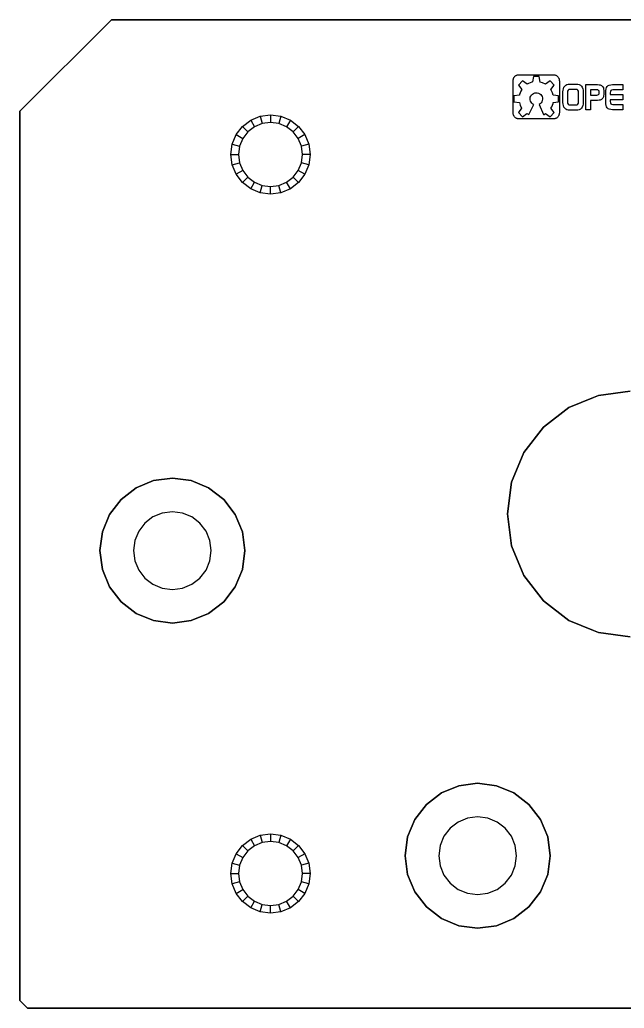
# Model space of a CAD drawing. Header units: metres. Extents: x 0 to 1120, y 0 to 254.
# Drawn here: x 1039.5 to 1079.1, y 0 to 64.8 of the extents above; entities that cross this region are included whole.
import ezdxf

# ---------------------------------------------------------------- set-up
doc = ezdxf.new("R2010")
doc.units = ezdxf.units.M

msp = doc.modelspace()

# ---------------------------------------------------------------- linework, layer by layer
at = {"layer": 'Component#5'}
for p, q in [((1045.5, 64.8, 6), (1039.5, 58.8, 6)), ((1039.5, 58.8), (1045.5, 64.8)), ((1113.5, 64.8, 6), (1045.5, 64.8, 6)), ((1045.5, 64.8), (1113.5, 64.8)), ((1045.5, 64.8, 6), (1045.5, 64.8)), ((1071.838, 60.912, 6.03), (1071.846, 60.937, 6.03)), ((1071.846, 60.937, 6.03), (1071.855, 60.961, 6.03)), ((1071.855, 60.961, 6.03), (1071.866, 60.984, 6.03)), ((1071.866, 60.984, 6.03), (1071.877, 61.007, 6.03)), ((1071.877, 61.007, 6.03), (1071.897, 61.039, 6.03)), ((1071.897, 61.039, 6.03), (1071.919, 61.069, 6.03)), ((1071.919, 61.069, 6.03), (1071.944, 61.096, 6.03)), ((1071.944, 61.096, 6.03), (1071.971, 61.119, 6.03)), ((1071.971, 61.119, 6.03), (1071.999, 61.14, 6.03)), ((1071.999, 61.14, 6.03), (1072.029, 61.157, 6.03)), ((1072.029, 61.157, 6.03), (1072.06, 61.171, 6.03)), ((1072.06, 61.171, 6.03), (1072.092, 61.18, 6.03)), ((1072.092, 61.18, 6.03), (1072.125, 61.186, 6.03)), ((1072.125, 61.186, 6.03), (1072.158, 61.188, 6.03)), ((1072.158, 61.188, 6.03), (1074.517, 61.188, 6.03)), ((1073.148, 61.077, 6.03), (1073.097, 60.721, 6.03)), ((1073.537, 61.077, 6.03), (1073.148, 61.077, 6.03)), ((1073.588, 60.72, 6.03), (1073.537, 61.077, 6.03)), ((1074.517, 61.188, 6.03), (1074.561, 61.185, 6.03)), ((1074.561, 61.185, 6.03), (1074.593, 61.178, 6.03)), ((1074.593, 61.178, 6.03), (1074.625, 61.167, 6.03)), ((1074.625, 61.167, 6.03), (1074.656, 61.152, 6.03)), ((1074.656, 61.152, 6.03), (1074.685, 61.134, 6.03)), ((1074.685, 61.134, 6.03), (1074.713, 61.112, 6.03)), ((1074.713, 61.112, 6.03), (1074.739, 61.087, 6.03)), ((1074.739, 61.087, 6.03), (1074.763, 61.059, 6.03)), ((1074.763, 61.059, 6.03), (1074.785, 61.029, 6.03)), ((1074.785, 61.029, 6.03), (1074.803, 60.996, 6.03)), ((1074.803, 60.996, 6.03), (1074.814, 60.973, 6.03)), ((1074.814, 60.973, 6.03), (1074.824, 60.949, 6.03)), ((1074.824, 60.949, 6.03), (1074.833, 60.924, 6.03)), ((1074.833, 60.924, 6.03), (1074.84, 60.899, 6.03)), ((1071.821, 60.807, 6.03), (1071.823, 60.834, 6.03)), ((1071.821, 60.781, 6.03), (1071.821, 60.807, 6.03)), ((1071.821, 58.72, 6.03), (1071.821, 60.781, 6.03)), ((1071.823, 60.834, 6.03), (1071.827, 60.86, 6.03)), ((1071.827, 60.86, 6.03), (1071.832, 60.886, 6.03)), ((1071.832, 60.886, 6.03), (1071.838, 60.912, 6.03)), ((1072.444, 60.786, 6.03), (1072.17, 60.511, 6.03)), ((1072.17, 60.511, 6.03), (1072.387, 60.221, 6.03)), ((1072.734, 60.569, 6.03), (1072.444, 60.786, 6.03)), ((1072.825, 60.628, 6.03), (1072.734, 60.569, 6.03)), ((1073.048, 60.713, 6.03), (1072.825, 60.628, 6.03)), ((1073.097, 60.721, 6.03), (1073.048, 60.713, 6.03)), ((1073.75, 60.676, 6.03), (1073.588, 60.72, 6.03)), ((1073.955, 60.572, 6.03), (1073.75, 60.676, 6.03)), ((1074.24, 60.786, 6.03), (1073.955, 60.572, 6.03)), ((1074.515, 60.511, 6.03), (1074.24, 60.786, 6.03)), ((1074.301, 60.226, 6.03), (1074.515, 60.511, 6.03)), ((1074.84, 60.899, 6.03), (1074.846, 60.873, 6.03)), ((1074.846, 60.873, 6.03), (1074.85, 60.847, 6.03)), ((1074.85, 60.847, 6.03), (1074.854, 60.781, 6.03)), ((1074.854, 60.781, 6.03), (1074.854, 58.693, 6.03)), ((1075.097, 60.182, 6.03), (1075.118, 60.283, 6.03)), ((1075.118, 60.283, 6.03), (1075.154, 60.371, 6.03)), ((1075.154, 60.371, 6.03), (1075.205, 60.446, 6.03)), ((1075.205, 60.446, 6.03), (1075.268, 60.506, 6.03)), ((1075.268, 60.506, 6.03), (1075.343, 60.549, 6.03)), ((1075.343, 60.549, 6.03), (1075.428, 60.574, 6.03)), ((1075.428, 60.574, 6.03), (1075.524, 60.583, 6.03)), ((1075.524, 60.583, 6.03), (1075.975, 60.583, 6.03)), ((1075.975, 60.583, 6.03), (1076.072, 60.574, 6.03)), ((1076.072, 60.574, 6.03), (1076.158, 60.549, 6.03)), ((1076.158, 60.549, 6.03), (1076.232, 60.506, 6.03)), ((1076.232, 60.506, 6.03), (1076.295, 60.446, 6.03)), ((1076.295, 60.446, 6.03), (1076.346, 60.371, 6.03)), ((1076.346, 60.371, 6.03), (1076.382, 60.283, 6.03)), ((1076.382, 60.283, 6.03), (1076.404, 60.182, 6.03)), ((1076.587, 60.549, 6.03), (1077.359, 60.549, 6.03)), ((1076.587, 58.9, 6.03), (1076.587, 60.549, 6.03)), ((1077.359, 60.549, 6.03), (1077.454, 60.543, 6.03)), ((1077.454, 60.543, 6.03), (1077.536, 60.525, 6.03)), ((1077.536, 60.525, 6.03), (1077.605, 60.494, 6.03)), ((1077.605, 60.494, 6.03), (1077.661, 60.451, 6.03)), ((1077.661, 60.451, 6.03), (1077.705, 60.396, 6.03)), ((1077.705, 60.396, 6.03), (1077.737, 60.329, 6.03)), ((1077.737, 60.329, 6.03), (1077.755, 60.249, 6.03)), ((1077.898, 60.164, 6.03), (1077.917, 60.273, 6.03)), ((1077.917, 60.273, 6.03), (1077.948, 60.362, 6.03)), ((1077.948, 60.362, 6.03), (1077.991, 60.432, 6.03)), ((1077.991, 60.432, 6.03), (1078.049, 60.483, 6.03)), ((1078.049, 60.483, 6.03), (1078.125, 60.52, 6.03)), ((1078.125, 60.52, 6.03), (1078.217, 60.542, 6.03)), ((1078.217, 60.542, 6.03), (1078.326, 60.549, 6.03)), ((1078.326, 60.549, 6.03), (1079.015, 60.549, 6.03)), ((1079.015, 60.549, 6.03), (1079.015, 60.205, 6.03)), ((1072.235, 59.858, 6.03), (1071.878, 59.807, 6.03)), ((1071.878, 59.807, 6.03), (1071.878, 59.419, 6.03)), ((1072.242, 59.908, 6.03), (1072.235, 59.858, 6.03)), ((1072.328, 60.13, 6.03), (1072.242, 59.908, 6.03)), ((1072.387, 60.221, 6.03), (1072.328, 60.13, 6.03)), ((1072.936, 59.634, 6.03), (1072.95, 59.718, 6.03)), ((1072.941, 59.549, 6.03), (1072.936, 59.634, 6.03)), ((1072.95, 59.718, 6.03), (1072.98, 59.798, 6.03)), ((1072.98, 59.798, 6.03), (1073.026, 59.869, 6.03)), ((1073.026, 59.869, 6.03), (1073.086, 59.929, 6.03)), ((1073.086, 59.929, 6.03), (1073.158, 59.975, 6.03)), ((1073.158, 59.975, 6.03), (1073.237, 60.006, 6.03)), ((1073.237, 60.006, 6.03), (1073.321, 60.019, 6.03)), ((1073.321, 60.019, 6.03), (1073.406, 60.015, 6.03)), ((1073.406, 60.015, 6.03), (1073.488, 59.993, 6.03)), ((1073.488, 59.993, 6.03), (1073.564, 59.954, 6.03)), ((1073.564, 59.954, 6.03), (1073.63, 59.901, 6.03)), ((1073.63, 59.901, 6.03), (1073.683, 59.835, 6.03)), ((1073.683, 59.835, 6.03), (1073.722, 59.759, 6.03)), ((1073.722, 59.759, 6.03), (1073.744, 59.677, 6.03)), ((1073.744, 59.677, 6.03), (1073.749, 59.592, 6.03)), ((1074.406, 60.021, 6.03), (1074.301, 60.226, 6.03)), ((1074.449, 59.859, 6.03), (1074.406, 60.021, 6.03)), ((1074.807, 59.807, 6.03), (1074.449, 59.859, 6.03)), ((1074.807, 59.419, 6.03), (1074.807, 59.807, 6.03)), ((1075.089, 60.068, 6.03), (1075.097, 60.182, 6.03)), ((1075.089, 59.385, 6.03), (1075.089, 60.068, 6.03)), ((1075.397, 60.124, 6.03), (1075.386, 60.039, 6.03)), ((1075.386, 60.039, 6.03), (1075.386, 59.411, 6.03)), ((1075.428, 60.186, 6.03), (1075.397, 60.124, 6.03)), ((1075.48, 60.223, 6.03), (1075.428, 60.186, 6.03)), ((1075.552, 60.236, 6.03), (1075.48, 60.223, 6.03)), ((1075.948, 60.236, 6.03), (1075.552, 60.236, 6.03)), ((1076.02, 60.223, 6.03), (1075.948, 60.236, 6.03)), ((1076.072, 60.186, 6.03), (1076.02, 60.223, 6.03)), ((1076.104, 60.124, 6.03), (1076.072, 60.186, 6.03)), ((1076.114, 60.039, 6.03), (1076.104, 60.124, 6.03)), ((1076.114, 59.411, 6.03), (1076.114, 60.039, 6.03)), ((1076.404, 60.182, 6.03), (1076.411, 60.068, 6.03)), ((1076.411, 60.068, 6.03), (1076.411, 59.385, 6.03)), ((1077.319, 60.205, 6.03), (1076.884, 60.205, 6.03)), ((1076.884, 60.205, 6.03), (1076.884, 59.862, 6.03)), ((1076.884, 59.862, 6.03), (1077.319, 59.862, 6.03)), ((1077.382, 60.196, 6.03), (1077.319, 60.205, 6.03)), ((1077.319, 59.862, 6.03), (1077.382, 59.871, 6.03)), ((1077.428, 60.171, 6.03), (1077.382, 60.196, 6.03)), ((1077.382, 59.871, 6.03), (1077.428, 59.896, 6.03)), ((1077.456, 60.131, 6.03), (1077.428, 60.171, 6.03)), ((1077.428, 59.896, 6.03), (1077.456, 59.937, 6.03)), ((1077.465, 60.075, 6.03), (1077.456, 60.131, 6.03)), ((1077.456, 59.937, 6.03), (1077.465, 59.993, 6.03)), ((1077.465, 59.993, 6.03), (1077.465, 60.075, 6.03)), ((1077.705, 59.67, 6.03), (1077.661, 59.614, 6.03)), ((1077.736, 59.738, 6.03), (1077.705, 59.67, 6.03)), ((1077.755, 59.818, 6.03), (1077.736, 59.738, 6.03)), ((1077.755, 60.249, 6.03), (1077.762, 60.157, 6.03)), ((1077.762, 59.91, 6.03), (1077.755, 59.818, 6.03)), ((1077.762, 60.157, 6.03), (1077.762, 59.91, 6.03)), ((1077.892, 60.034, 6.03), (1077.898, 60.164, 6.03)), ((1077.892, 59.418, 6.03), (1077.892, 60.034, 6.03)), ((1078.197, 60.105, 6.03), (1078.188, 60.012, 6.03)), ((1078.188, 60.012, 6.03), (1078.188, 59.907, 6.03)), ((1078.188, 59.907, 6.03), (1079.015, 59.907, 6.03)), ((1078.223, 60.163, 6.03), (1078.197, 60.105, 6.03)), ((1078.272, 60.194, 6.03), (1078.223, 60.163, 6.03)), ((1078.349, 60.205, 6.03), (1078.272, 60.194, 6.03)), ((1079.015, 60.205, 6.03), (1078.349, 60.205, 6.03)), ((1079.015, 59.907, 6.03), (1079.015, 59.56, 6.03)), ((1071.878, 59.419, 6.03), (1072.236, 59.368, 6.03)), ((1072.383, 59, 6.03), (1072.17, 58.715, 6.03)), ((1072.236, 59.368, 6.03), (1072.279, 59.205, 6.03)), ((1072.279, 59.205, 6.03), (1072.383, 59, 6.03)), ((1072.863, 58.586, 6.03), (1073.171, 59.246, 6.03)), ((1072.963, 59.467, 6.03), (1072.941, 59.549, 6.03)), ((1073.001, 59.392, 6.03), (1072.963, 59.467, 6.03)), ((1073.055, 59.325, 6.03), (1073.001, 59.392, 6.03)), ((1073.121, 59.272, 6.03), (1073.055, 59.325, 6.03)), ((1073.171, 59.246, 6.03), (1073.121, 59.272, 6.03)), ((1073.598, 59.297, 6.03), (1073.527, 59.251, 6.03)), ((1073.527, 59.251, 6.03), (1073.822, 58.584, 6.03)), ((1073.658, 59.357, 6.03), (1073.598, 59.297, 6.03)), ((1073.705, 59.428, 6.03), (1073.658, 59.357, 6.03)), ((1073.735, 59.508, 6.03), (1073.705, 59.428, 6.03)), ((1073.749, 59.592, 6.03), (1073.735, 59.508, 6.03)), ((1074.298, 59.005, 6.03), (1074.357, 59.096, 6.03)), ((1074.515, 58.715, 6.03), (1074.298, 59.005, 6.03)), ((1074.357, 59.096, 6.03), (1074.442, 59.318, 6.03)), ((1074.442, 59.318, 6.03), (1074.45, 59.368, 6.03)), ((1074.45, 59.368, 6.03), (1074.807, 59.419, 6.03)), ((1075.097, 59.27, 6.03), (1075.089, 59.385, 6.03)), ((1075.118, 59.169, 6.03), (1075.097, 59.27, 6.03)), ((1075.154, 59.08, 6.03), (1075.118, 59.169, 6.03)), ((1075.205, 59.004, 6.03), (1075.154, 59.08, 6.03)), ((1075.268, 58.944, 6.03), (1075.205, 59.004, 6.03)), ((1075.386, 59.411, 6.03), (1075.397, 59.325, 6.03)), ((1075.397, 59.325, 6.03), (1075.428, 59.263, 6.03)), ((1075.428, 59.263, 6.03), (1075.48, 59.226, 6.03)), ((1075.48, 59.226, 6.03), (1075.552, 59.213, 6.03)), ((1075.552, 59.213, 6.03), (1075.948, 59.213, 6.03)), ((1075.948, 59.213, 6.03), (1076.02, 59.226, 6.03)), ((1076.02, 59.226, 6.03), (1076.072, 59.263, 6.03)), ((1076.072, 59.263, 6.03), (1076.104, 59.325, 6.03)), ((1076.104, 59.325, 6.03), (1076.114, 59.411, 6.03)), ((1076.295, 59.004, 6.03), (1076.232, 58.944, 6.03)), ((1076.346, 59.08, 6.03), (1076.295, 59.004, 6.03)), ((1076.382, 59.169, 6.03), (1076.346, 59.08, 6.03)), ((1076.404, 59.27, 6.03), (1076.382, 59.169, 6.03)), ((1076.411, 59.385, 6.03), (1076.404, 59.27, 6.03)), ((1076.884, 59.515, 6.03), (1076.884, 58.9, 6.03)), ((1077.359, 59.515, 6.03), (1076.884, 59.515, 6.03)), ((1077.453, 59.521, 6.03), (1077.359, 59.515, 6.03)), ((1077.535, 59.54, 6.03), (1077.453, 59.521, 6.03)), ((1077.604, 59.571, 6.03), (1077.535, 59.54, 6.03)), ((1077.661, 59.614, 6.03), (1077.604, 59.571, 6.03)), ((1077.898, 59.288, 6.03), (1077.892, 59.418, 6.03)), ((1077.917, 59.178, 6.03), (1077.898, 59.288, 6.03)), ((1077.948, 59.088, 6.03), (1077.917, 59.178, 6.03)), ((1077.992, 59.019, 6.03), (1077.948, 59.088, 6.03)), ((1078.05, 58.967, 6.03), (1077.992, 59.019, 6.03)), ((1078.188, 59.56, 6.03), (1078.188, 59.437, 6.03)), ((1079.015, 59.56, 6.03), (1078.188, 59.56, 6.03)), ((1078.188, 59.437, 6.03), (1078.197, 59.345, 6.03)), ((1078.197, 59.345, 6.03), (1078.223, 59.288, 6.03)), ((1078.223, 59.288, 6.03), (1078.271, 59.257, 6.03)), ((1078.271, 59.257, 6.03), (1078.349, 59.247, 6.03)), ((1078.349, 59.247, 6.03), (1079.015, 59.247, 6.03)), ((1079.015, 59.247, 6.03), (1079.015, 58.9, 6.03)), ((1039.5, 58.8, 6), (1039.5, 0.5, 6)), ((1039.5, 0.5), (1039.5, 58.8)), ((1039.5, 58.8), (1039.5, 58.8, 6)), ((1054.63, 58.222, 6), (1055.257, 58.481, 6)), ((1055.257, 58.481, 6), (1055.93, 58.57, 6)), ((1055.257, 58.481, 6), (1055.386, 57.998, 5.5)), ((1055.93, 58.57, 6), (1056.603, 58.481, 6)), ((1055.93, 58.57, 6), (1055.93, 58.07, 5.5)), ((1056.603, 58.481, 6), (1056.474, 57.998, 5.5)), ((1056.603, 58.481, 6), (1057.23, 58.222, 6)), ((1071.825, 58.653, 6.03), (1071.821, 58.72, 6.03)), ((1071.829, 58.627, 6.03), (1071.825, 58.653, 6.03)), ((1071.835, 58.601, 6.03), (1071.829, 58.627, 6.03)), ((1071.842, 58.576, 6.03), (1071.835, 58.601, 6.03)), ((1071.851, 58.551, 6.03), (1071.842, 58.576, 6.03)), ((1071.86, 58.527, 6.03), (1071.851, 58.551, 6.03)), ((1071.871, 58.504, 6.03), (1071.86, 58.527, 6.03)), ((1071.89, 58.471, 6.03), (1071.871, 58.504, 6.03)), ((1071.912, 58.441, 6.03), (1071.89, 58.471, 6.03)), ((1071.936, 58.413, 6.03), (1071.912, 58.441, 6.03)), ((1071.962, 58.388, 6.03), (1071.936, 58.413, 6.03)), ((1071.989, 58.367, 6.03), (1071.962, 58.388, 6.03)), ((1072.019, 58.348, 6.03), (1071.989, 58.367, 6.03)), ((1072.05, 58.334, 6.03), (1072.019, 58.348, 6.03)), ((1072.082, 58.323, 6.03), (1072.05, 58.334, 6.03)), ((1072.114, 58.315, 6.03), (1072.082, 58.323, 6.03)), ((1072.17, 58.715, 6.03), (1072.444, 58.44, 6.03)), ((1072.444, 58.44, 6.03), (1072.73, 58.654, 6.03)), ((1072.73, 58.654, 6.03), (1072.863, 58.586, 6.03)), ((1073.822, 58.584, 6.03), (1073.859, 58.598, 6.03)), ((1073.859, 58.598, 6.03), (1073.95, 58.658, 6.03)), ((1073.95, 58.658, 6.03), (1074.24, 58.44, 6.03)), ((1074.24, 58.44, 6.03), (1074.515, 58.715, 6.03)), ((1074.615, 58.329, 6.03), (1074.582, 58.32, 6.03)), ((1074.646, 58.343, 6.03), (1074.615, 58.329, 6.03)), ((1074.676, 58.36, 6.03), (1074.646, 58.343, 6.03)), ((1074.704, 58.381, 6.03), (1074.676, 58.36, 6.03)), ((1074.731, 58.404, 6.03), (1074.704, 58.381, 6.03)), ((1074.755, 58.431, 6.03), (1074.731, 58.404, 6.03)), ((1074.778, 58.461, 6.03), (1074.755, 58.431, 6.03)), ((1074.797, 58.493, 6.03), (1074.778, 58.461, 6.03)), ((1074.809, 58.516, 6.03), (1074.797, 58.493, 6.03)), ((1074.82, 58.539, 6.03), (1074.809, 58.516, 6.03)), ((1074.829, 58.564, 6.03), (1074.82, 58.539, 6.03)), ((1074.836, 58.588, 6.03), (1074.829, 58.564, 6.03)), ((1074.843, 58.614, 6.03), (1074.836, 58.588, 6.03)), ((1074.848, 58.64, 6.03), (1074.843, 58.614, 6.03)), ((1074.851, 58.666, 6.03), (1074.848, 58.64, 6.03)), ((1074.854, 58.693, 6.03), (1074.851, 58.666, 6.03)), ((1075.343, 58.901, 6.03), (1075.268, 58.944, 6.03)), ((1075.428, 58.875, 6.03), (1075.343, 58.901, 6.03)), ((1075.524, 58.866, 6.03), (1075.428, 58.875, 6.03)), ((1075.975, 58.866, 6.03), (1075.524, 58.866, 6.03)), ((1076.072, 58.875, 6.03), (1075.975, 58.866, 6.03)), ((1076.158, 58.901, 6.03), (1076.072, 58.875, 6.03)), ((1076.232, 58.944, 6.03), (1076.158, 58.901, 6.03)), ((1076.884, 58.9, 6.03), (1076.587, 58.9, 6.03)), ((1078.125, 58.93, 6.03), (1078.05, 58.967, 6.03)), ((1078.217, 58.907, 6.03), (1078.125, 58.93, 6.03)), ((1078.326, 58.9, 6.03), (1078.217, 58.907, 6.03)), ((1079.015, 58.9, 6.03), (1078.326, 58.9, 6.03)), ((1053.678, 57.27, 6), (1054.092, 57.808, 6)), ((1054.092, 57.808, 6), (1054.63, 58.222, 6)), ((1054.092, 57.808, 6), (1054.445, 57.455, 5.5)), ((1054.88, 57.789), (1054.445, 57.455)), ((1054.88, 57.789, 5.5), (1054.445, 57.455, 5.5)), ((1054.63, 58.222, 6), (1054.88, 57.789, 5.5)), ((1055.386, 57.998), (1054.88, 57.789)), ((1055.386, 57.998, 5.5), (1054.88, 57.789, 5.5)), ((1054.88, 57.789, 5.5), (1054.88, 57.789)), ((1055.93, 58.07), (1055.386, 57.998)), ((1055.93, 58.07, 5.5), (1055.386, 57.998, 5.5)), ((1055.386, 57.998, 5.5), (1055.386, 57.998)), ((1056.474, 57.998), (1055.93, 58.07)), ((1055.93, 58.07), (1055.93, 58.07, 5.5)), ((1056.474, 57.998, 5.5), (1055.93, 58.07, 5.5)), ((1056.98, 57.789), (1056.474, 57.998)), ((1056.98, 57.789, 5.5), (1056.474, 57.998, 5.5)), ((1056.474, 57.998, 5.5), (1056.474, 57.998)), ((1057.23, 58.222, 6), (1056.98, 57.789, 5.5)), ((1057.415, 57.455), (1056.98, 57.789)), ((1056.98, 57.789, 5.5), (1056.98, 57.789)), ((1057.415, 57.455, 5.5), (1056.98, 57.789, 5.5)), ((1057.23, 58.222, 6), (1057.768, 57.808, 6)), ((1057.768, 57.808, 6), (1057.415, 57.455, 5.5)), ((1057.768, 57.808, 6), (1058.182, 57.27, 6)), ((1072.158, 58.312, 6.03), (1072.114, 58.315, 6.03)), ((1074.55, 58.314, 6.03), (1072.158, 58.312, 6.03)), ((1074.582, 58.32, 6.03), (1074.55, 58.314, 6.03)), ((1053.419, 56.643, 6), (1053.678, 57.27, 6)), ((1053.678, 57.27, 6), (1054.111, 57.02, 5.5)), ((1054.445, 57.455), (1054.111, 57.02)), ((1054.445, 57.455, 5.5), (1054.111, 57.02, 5.5)), ((1054.445, 57.455), (1054.445, 57.455, 5.5)), ((1057.749, 57.02), (1057.415, 57.455)), ((1057.415, 57.455), (1057.415, 57.455, 5.5)), ((1057.749, 57.02, 5.5), (1057.415, 57.455, 5.5)), ((1058.182, 57.27, 6), (1057.749, 57.02, 5.5)), ((1058.182, 57.27, 6), (1058.441, 56.643, 6)), ((1053.33, 55.97, 6), (1053.419, 56.643, 6)), ((1053.419, 56.643, 6), (1053.902, 56.514, 5.5)), ((1053.902, 56.514), (1053.83, 55.97)), ((1053.902, 56.514, 5.5), (1053.83, 55.97, 5.5)), ((1054.111, 57.02), (1053.902, 56.514)), ((1054.111, 57.02, 5.5), (1053.902, 56.514, 5.5)), ((1053.902, 56.514, 5.5), (1053.902, 56.514)), ((1054.111, 57.02, 5.5), (1054.111, 57.02)), ((1057.958, 56.514), (1057.749, 57.02)), ((1057.958, 56.514, 5.5), (1057.749, 57.02, 5.5)), ((1057.749, 57.02, 5.5), (1057.749, 57.02)), ((1058.441, 56.643, 6), (1057.958, 56.514, 5.5)), ((1058.03, 55.97), (1057.958, 56.514)), ((1058.03, 55.97, 5.5), (1057.958, 56.514, 5.5)), ((1057.958, 56.514, 5.5), (1057.958, 56.514)), ((1058.441, 56.643, 6), (1058.53, 55.97, 6)), ((1053.419, 55.297, 6), (1053.33, 55.97, 6)), ((1053.33, 55.97, 6), (1053.83, 55.97, 5.5)), ((1053.83, 55.97), (1053.902, 55.426)), ((1053.83, 55.97, 5.5), (1053.83, 55.97)), ((1053.83, 55.97, 5.5), (1053.902, 55.426, 5.5)), ((1057.958, 55.426), (1058.03, 55.97)), ((1057.958, 55.426, 5.5), (1058.03, 55.97, 5.5)), ((1058.03, 55.97, 5.5), (1058.03, 55.97)), ((1058.53, 55.97, 6), (1058.03, 55.97, 5.5)), ((1058.53, 55.97, 6), (1058.441, 55.297, 6)), ((1053.419, 55.297, 6), (1053.902, 55.426, 5.5)), ((1053.678, 54.67, 6), (1053.419, 55.297, 6)), ((1053.902, 55.426), (1054.111, 54.92)), ((1053.902, 55.426), (1053.902, 55.426, 5.5)), ((1053.902, 55.426, 5.5), (1054.111, 54.92, 5.5)), ((1057.749, 54.92), (1057.958, 55.426)), ((1057.749, 54.92, 5.5), (1057.958, 55.426, 5.5)), ((1057.958, 55.426), (1057.958, 55.426, 5.5)), ((1058.441, 55.297, 6), (1057.958, 55.426, 5.5)), ((1058.441, 55.297, 6), (1058.182, 54.67, 6)), ((1054.111, 54.92, 5.5), (1053.678, 54.67, 6)), ((1054.092, 54.132, 6), (1053.678, 54.67, 6)), ((1054.092, 54.132, 6), (1054.445, 54.485, 5.5)), ((1054.111, 54.92), (1054.445, 54.485)), ((1054.111, 54.92, 5.5), (1054.111, 54.92)), ((1054.111, 54.92, 5.5), (1054.445, 54.485, 5.5)), ((1054.445, 54.485), (1054.88, 54.151)), ((1054.445, 54.485), (1054.445, 54.485, 5.5)), ((1054.445, 54.485, 5.5), (1054.88, 54.151, 5.5)), ((1056.98, 54.151), (1057.415, 54.485)), ((1056.98, 54.151, 5.5), (1057.415, 54.485, 5.5)), ((1057.415, 54.485), (1057.749, 54.92)), ((1057.415, 54.485, 5.5), (1057.749, 54.92, 5.5)), ((1057.415, 54.485, 5.5), (1057.415, 54.485)), ((1057.768, 54.132, 6), (1057.415, 54.485, 5.5)), ((1057.749, 54.92, 5.5), (1057.749, 54.92)), ((1058.182, 54.67, 6), (1057.749, 54.92, 5.5)), ((1058.182, 54.67, 6), (1057.768, 54.132, 6)), ((1054.63, 53.718, 6), (1054.092, 54.132, 6)), ((1054.63, 53.718, 6), (1054.88, 54.151, 5.5)), ((1054.88, 54.151), (1055.386, 53.942)), ((1054.88, 54.151, 5.5), (1055.386, 53.942, 5.5)), ((1054.88, 54.151, 5.5), (1054.88, 54.151)), ((1055.257, 53.459, 6), (1055.386, 53.942, 5.5)), ((1055.386, 53.942), (1055.93, 53.87)), ((1055.386, 53.942), (1055.386, 53.942, 5.5)), ((1055.386, 53.942, 5.5), (1055.93, 53.87, 5.5)), ((1055.93, 53.87), (1056.474, 53.942)), ((1055.93, 53.87, 5.5), (1056.474, 53.942, 5.5)), ((1055.93, 53.87), (1055.93, 53.87, 5.5)), ((1055.93, 53.37, 6), (1055.93, 53.87, 5.5)), ((1056.474, 53.942), (1056.98, 54.151)), ((1056.474, 53.942, 5.5), (1056.98, 54.151, 5.5)), ((1056.474, 53.942, 5.5), (1056.474, 53.942)), ((1056.603, 53.459, 6), (1056.474, 53.942, 5.5)), ((1056.98, 54.151), (1056.98, 54.151, 5.5)), ((1057.23, 53.718, 6), (1056.98, 54.151, 5.5)), ((1057.768, 54.132, 6), (1057.23, 53.718, 6)), ((1055.257, 53.459, 6), (1054.63, 53.718, 6)), ((1055.93, 53.37, 6), (1055.257, 53.459, 6)), ((1056.603, 53.459, 6), (1055.93, 53.37, 6)), ((1057.23, 53.718, 6), (1056.603, 53.459, 6)), ((1077.417, 40.176, 6), (1079.5, 40.45, 6)), ((1079.5, 40.45), (1077.417, 40.176)), ((1075.475, 39.372, 6), (1077.1, 40.045, 6)), ((1077.1, 40.045), (1075.475, 39.372)), ((1077.1, 40.045, 6), (1077.417, 40.176, 6)), ((1077.417, 40.176), (1077.1, 40.045)), ((1077.1, 40.045, 6), (1077.1, 40.045)), ((1077.417, 40.176, 6), (1077.417, 40.176)), ((1073.808, 38.092, 6), (1075.475, 39.372, 6)), ((1075.475, 39.372), (1073.808, 38.092)), ((1075.475, 39.372, 6), (1075.475, 39.372)), ((1072.528, 36.425, 6), (1073.808, 38.092, 6)), ((1073.808, 38.092), (1072.528, 36.425)), ((1073.808, 38.092, 6), (1073.808, 38.092)), ((1071.724, 34.483, 6), (1072.528, 36.425, 6)), ((1072.528, 36.425), (1071.724, 34.483)), ((1072.528, 36.425, 6), (1072.528, 36.425)), ((1047.125, 34.114, 6), (1048.271, 34.588, 6)), ((1048.271, 34.588, 4.2), (1047.125, 34.114, 4.2)), ((1048.271, 34.588, 6), (1049.5, 34.75, 6)), ((1049.5, 34.75, 4.2), (1048.271, 34.588, 4.2)), ((1048.271, 34.588, 6), (1048.271, 34.588, 4.2)), ((1049.5, 34.75, 6), (1050.729, 34.588, 6)), ((1049.5, 34.75, 6), (1049.5, 34.75, 4.2)), ((1050.729, 34.588, 4.2), (1049.5, 34.75, 4.2)), ((1050.729, 34.588, 6), (1051.875, 34.114, 6)), ((1050.729, 34.588, 6), (1050.729, 34.588, 4.2)), ((1051.875, 34.114, 4.2), (1050.729, 34.588, 4.2)), ((1071.45, 32.4, 6), (1071.724, 34.483, 6)), ((1071.724, 34.483), (1071.45, 32.4)), ((1071.724, 34.483, 6), (1071.724, 34.483)), ((1046.141, 33.359, 6), (1047.125, 34.114, 6)), ((1047.125, 34.114, 4.2), (1046.141, 33.359, 4.2)), ((1047.125, 34.114, 6), (1047.125, 34.114, 4.2)), ((1051.875, 34.114, 6), (1052.859, 33.359, 6)), ((1051.875, 34.114, 6), (1051.875, 34.114, 4.2)), ((1052.859, 33.359, 4.2), (1051.875, 34.114, 4.2)), ((1045.386, 32.375, 6), (1046.141, 33.359, 6)), ((1046.141, 33.359, 4.2), (1045.386, 32.375, 4.2)), ((1046.141, 33.359, 6), (1046.141, 33.359, 4.2)), ((1052.859, 33.359, 6), (1053.614, 32.375, 6)), ((1052.859, 33.359, 4.2), (1052.859, 33.359, 6)), ((1053.614, 32.375, 4.2), (1052.859, 33.359, 4.2)), ((1048.84, 32.463), (1048.225, 32.208)), ((1048.84, 32.463, 4.2), (1048.225, 32.208, 4.2)), ((1049.5, 32.55), (1048.84, 32.463)), ((1049.5, 32.55, 4.2), (1048.84, 32.463, 4.2)), ((1048.84, 32.463, 4.2), (1048.84, 32.463)), ((1050.16, 32.463), (1049.5, 32.55)), ((1050.16, 32.463, 4.2), (1049.5, 32.55, 4.2)), ((1049.5, 32.55, 4.2), (1049.5, 32.55)), ((1050.775, 32.208), (1050.16, 32.463)), ((1050.16, 32.463, 4.2), (1050.16, 32.463)), ((1050.775, 32.208, 4.2), (1050.16, 32.463, 4.2)), ((1044.912, 31.229, 6), (1045.386, 32.375, 6)), ((1045.386, 32.375, 4.2), (1044.912, 31.229, 4.2)), ((1045.386, 32.375, 6), (1045.386, 32.375, 4.2)), ((1047.697, 31.803), (1047.292, 31.275)), ((1047.697, 31.803, 4.2), (1047.292, 31.275, 4.2)), ((1048.225, 32.208), (1047.697, 31.803)), ((1048.225, 32.208, 4.2), (1047.697, 31.803, 4.2)), ((1047.697, 31.803, 4.2), (1047.697, 31.803)), ((1048.225, 32.208, 4.2), (1048.225, 32.208)), ((1051.303, 31.803), (1050.775, 32.208)), ((1050.775, 32.208, 4.2), (1050.775, 32.208)), ((1051.303, 31.803, 4.2), (1050.775, 32.208, 4.2)), ((1051.708, 31.275), (1051.303, 31.803)), ((1051.303, 31.803, 4.2), (1051.303, 31.803)), ((1051.708, 31.275, 4.2), (1051.303, 31.803, 4.2)), ((1053.614, 32.375, 6), (1054.088, 31.229, 6)), ((1054.088, 31.229, 4.2), (1053.614, 32.375, 4.2)), ((1053.614, 32.375, 6), (1053.614, 32.375, 4.2)), ((1071.724, 30.317, 6), (1071.45, 32.4, 6)), ((1071.45, 32.4), (1071.724, 30.317)), ((1071.45, 32.4, 6), (1071.45, 32.4)), ((1044.75, 30, 6), (1044.912, 31.229, 6)), ((1044.912, 31.229, 4.2), (1044.75, 30, 4.2)), ((1044.912, 31.229, 6), (1044.912, 31.229, 4.2)), ((1047.292, 31.275), (1047.037, 30.66)), ((1047.292, 31.275, 4.2), (1047.037, 30.66, 4.2)), ((1047.292, 31.275, 4.2), (1047.292, 31.275)), ((1051.963, 30.66), (1051.708, 31.275)), ((1051.963, 30.66, 4.2), (1051.708, 31.275, 4.2)), ((1051.708, 31.275, 4.2), (1051.708, 31.275)), ((1054.088, 31.229, 6), (1054.25, 30, 6)), ((1054.25, 30, 4.2), (1054.088, 31.229, 4.2)), ((1054.088, 31.229, 6), (1054.088, 31.229, 4.2)), ((1047.037, 30.66), (1046.95, 30)), ((1047.037, 30.66, 4.2), (1046.95, 30, 4.2)), ((1047.037, 30.66, 4.2), (1047.037, 30.66)), ((1052.05, 30), (1051.963, 30.66)), ((1052.05, 30, 4.2), (1051.963, 30.66, 4.2)), ((1051.963, 30.66, 4.2), (1051.963, 30.66)), ((1044.912, 28.771, 6), (1044.75, 30, 6)), ((1044.75, 30, 4.2), (1044.912, 28.771, 4.2)), ((1044.75, 30, 6), (1044.75, 30, 4.2)), ((1046.95, 30), (1047.037, 29.34)), ((1046.95, 30, 4.2), (1046.95, 30)), ((1046.95, 30, 4.2), (1047.037, 29.34, 4.2)), ((1051.963, 29.34), (1052.05, 30)), ((1051.963, 29.34, 4.2), (1052.05, 30, 4.2)), ((1052.05, 30, 4.2), (1052.05, 30)), ((1054.25, 30, 6), (1054.088, 28.771, 6)), ((1054.088, 28.771, 4.2), (1054.25, 30, 4.2)), ((1054.25, 30, 6), (1054.25, 30, 4.2)), ((1072.528, 28.375, 6), (1071.724, 30.317, 6)), ((1071.724, 30.317), (1072.528, 28.375)), ((1071.724, 30.317, 6), (1071.724, 30.317)), ((1047.037, 29.34), (1047.292, 28.725)), ((1047.037, 29.34, 4.2), (1047.292, 28.725, 4.2)), ((1047.037, 29.34, 4.2), (1047.037, 29.34)), ((1051.708, 28.725), (1051.963, 29.34)), ((1051.708, 28.725, 4.2), (1051.963, 29.34, 4.2)), ((1051.963, 29.34, 4.2), (1051.963, 29.34)), ((1045.386, 27.625, 6), (1044.912, 28.771, 6)), ((1044.912, 28.771, 4.2), (1045.386, 27.625, 4.2)), ((1044.912, 28.771, 6), (1044.912, 28.771, 4.2)), ((1047.292, 28.725), (1047.697, 28.197)), ((1047.292, 28.725, 4.2), (1047.697, 28.197, 4.2)), ((1047.292, 28.725, 4.2), (1047.292, 28.725)), ((1051.303, 28.197), (1051.708, 28.725)), ((1051.303, 28.197, 4.2), (1051.708, 28.725, 4.2)), ((1051.708, 28.725, 4.2), (1051.708, 28.725)), ((1054.088, 28.771, 6), (1053.614, 27.625, 6)), ((1053.614, 27.625, 4.2), (1054.088, 28.771, 4.2)), ((1054.088, 28.771, 6), (1054.088, 28.771, 4.2)), ((1047.697, 28.197), (1048.225, 27.792)), ((1047.697, 28.197, 4.2), (1048.225, 27.792, 4.2)), ((1047.697, 28.197, 4.2), (1047.697, 28.197)), ((1050.775, 27.792), (1051.303, 28.197)), ((1050.775, 27.792, 4.2), (1051.303, 28.197, 4.2)), ((1051.303, 28.197, 4.2), (1051.303, 28.197)), ((1073.808, 26.708, 6), (1072.528, 28.375, 6)), ((1072.528, 28.375), (1073.808, 26.708)), ((1072.528, 28.375, 6), (1072.528, 28.375)), ((1046.141, 26.641, 6), (1045.386, 27.625, 6)), ((1045.386, 27.625, 4.2), (1046.141, 26.641, 4.2)), ((1045.386, 27.625, 6), (1045.386, 27.625, 4.2)), ((1048.225, 27.792), (1048.84, 27.537)), ((1048.225, 27.792, 4.2), (1048.84, 27.537, 4.2)), ((1048.225, 27.792, 4.2), (1048.225, 27.792)), ((1048.84, 27.537), (1049.5, 27.45)), ((1048.84, 27.537, 4.2), (1048.84, 27.537)), ((1048.84, 27.537, 4.2), (1049.5, 27.45, 4.2)), ((1049.5, 27.45), (1050.16, 27.537)), ((1049.5, 27.45, 4.2), (1050.16, 27.537, 4.2)), ((1049.5, 27.45), (1049.5, 27.45, 4.2)), ((1050.16, 27.537), (1050.775, 27.792)), ((1050.16, 27.537, 4.2), (1050.775, 27.792, 4.2)), ((1050.16, 27.537, 4.2), (1050.16, 27.537)), ((1050.775, 27.792, 4.2), (1050.775, 27.792)), ((1053.614, 27.625, 6), (1052.859, 26.641, 6)), ((1052.859, 26.641, 4.2), (1053.614, 27.625, 4.2)), ((1053.614, 27.625, 6), (1053.614, 27.625, 4.2)), ((1047.125, 25.886, 6), (1046.141, 26.641, 6)), ((1046.141, 26.641, 4.2), (1047.125, 25.886, 4.2)), ((1046.141, 26.641, 6), (1046.141, 26.641, 4.2)), ((1052.859, 26.641, 6), (1051.875, 25.886, 6)), ((1051.875, 25.886, 4.2), (1052.859, 26.641, 4.2)), ((1052.859, 26.641, 6), (1052.859, 26.641, 4.2)), ((1075.475, 25.428, 6), (1073.808, 26.708, 6)), ((1073.808, 26.708), (1075.475, 25.428)), ((1073.808, 26.708, 6), (1073.808, 26.708)), ((1048.271, 25.412, 6), (1047.125, 25.886, 6)), ((1047.125, 25.886, 4.2), (1048.271, 25.412, 4.2)), ((1047.125, 25.886, 6), (1047.125, 25.886, 4.2)), ((1049.5, 25.25, 6), (1048.271, 25.412, 6)), ((1048.271, 25.412, 4.2), (1049.5, 25.25, 4.2)), ((1048.271, 25.412, 6), (1048.271, 25.412, 4.2)), ((1050.729, 25.412, 6), (1049.5, 25.25, 6)), ((1049.5, 25.25, 4.2), (1050.729, 25.412, 4.2)), ((1051.875, 25.886, 6), (1050.729, 25.412, 6)), ((1050.729, 25.412, 4.2), (1051.875, 25.886, 4.2)), ((1050.729, 25.412, 6), (1050.729, 25.412, 4.2)), ((1051.875, 25.886, 6), (1051.875, 25.886, 4.2)), ((1077.1, 24.755, 6), (1075.475, 25.428, 6)), ((1075.475, 25.428), (1077.1, 24.755)), ((1075.475, 25.428, 6), (1075.475, 25.428)), ((1049.5, 25.25, 6), (1049.5, 25.25, 4.2)), ((1077.417, 24.624, 6), (1077.1, 24.755, 6)), ((1077.1, 24.755), (1077.417, 24.624)), ((1077.1, 24.755, 6), (1077.1, 24.755)), ((1079.5, 24.35, 6), (1077.417, 24.624, 6)), ((1077.417, 24.624), (1079.5, 24.35)), ((1077.417, 24.624, 6), (1077.417, 24.624)), ((1067.125, 14.114, 6), (1068.271, 14.588, 6)), ((1068.271, 14.588, 4.2), (1067.125, 14.114, 4.2)), ((1068.271, 14.588, 6), (1069.5, 14.75, 6)), ((1069.5, 14.75, 4.2), (1068.271, 14.588, 4.2)), ((1068.271, 14.588, 6), (1068.271, 14.588, 4.2)), ((1069.5, 14.75, 6), (1070.729, 14.588, 6)), ((1070.729, 14.588, 4.2), (1069.5, 14.75, 4.2)), ((1069.5, 14.75, 6), (1069.5, 14.75, 4.2)), ((1070.729, 14.588, 6), (1071.875, 14.114, 6)), ((1071.875, 14.114, 4.2), (1070.729, 14.588, 4.2)), ((1070.729, 14.588, 6), (1070.729, 14.588, 4.2)), ((1066.141, 13.359, 6), (1067.125, 14.114, 6)), ((1067.125, 14.114, 4.2), (1066.141, 13.359, 4.2)), ((1067.125, 14.114, 6), (1067.125, 14.114, 4.2)), ((1071.875, 14.114, 6), (1072.859, 13.359, 6)), ((1072.859, 13.359, 4.2), (1071.875, 14.114, 4.2)), ((1071.875, 14.114, 6), (1071.875, 14.114, 4.2)), ((1065.386, 12.375, 6), (1066.141, 13.359, 6)), ((1066.141, 13.359, 4.2), (1065.386, 12.375, 4.2)), ((1066.141, 13.359, 6), (1066.141, 13.359, 4.2)), ((1072.859, 13.359, 6), (1073.614, 12.375, 6)), ((1073.614, 12.375, 4.2), (1072.859, 13.359, 4.2)), ((1072.859, 13.359, 4.2), (1072.859, 13.359, 6)), ((1064.912, 11.229, 6), (1065.386, 12.375, 6)), ((1065.386, 12.375, 4.2), (1064.912, 11.229, 4.2)), ((1065.386, 12.375, 6), (1065.386, 12.375, 4.2)), ((1068.84, 12.463), (1068.225, 12.208)), ((1068.84, 12.463, 4.2), (1068.225, 12.208, 4.2)), ((1069.5, 12.55), (1068.84, 12.463)), ((1069.5, 12.55, 4.2), (1068.84, 12.463, 4.2)), ((1068.84, 12.463, 4.2), (1068.84, 12.463)), ((1070.16, 12.463), (1069.5, 12.55)), ((1069.5, 12.55, 4.2), (1069.5, 12.55)), ((1070.16, 12.463, 4.2), (1069.5, 12.55, 4.2)), ((1070.775, 12.208), (1070.16, 12.463)), ((1070.16, 12.463, 4.2), (1070.16, 12.463)), ((1070.775, 12.208, 4.2), (1070.16, 12.463, 4.2)), ((1073.614, 12.375, 6), (1074.088, 11.229, 6)), ((1074.088, 11.229, 4.2), (1073.614, 12.375, 4.2)), ((1073.614, 12.375, 6), (1073.614, 12.375, 4.2)), ((1067.697, 11.803), (1067.292, 11.275)), ((1067.697, 11.803, 4.2), (1067.292, 11.275, 4.2)), ((1068.225, 12.208), (1067.697, 11.803)), ((1068.225, 12.208, 4.2), (1067.697, 11.803, 4.2)), ((1067.697, 11.803, 4.2), (1067.697, 11.803)), ((1068.225, 12.208, 4.2), (1068.225, 12.208)), ((1071.303, 11.803), (1070.775, 12.208)), ((1070.775, 12.208, 4.2), (1070.775, 12.208)), ((1071.303, 11.803, 4.2), (1070.775, 12.208, 4.2)), ((1071.708, 11.275), (1071.303, 11.803)), ((1071.708, 11.275, 4.2), (1071.303, 11.803, 4.2)), ((1071.303, 11.803, 4.2), (1071.303, 11.803)), ((1054.092, 10.668, 6), (1054.63, 11.082, 6)), ((1054.63, 11.082, 6), (1055.257, 11.341, 6)), ((1054.63, 11.082, 6), (1054.88, 10.649, 5.5)), ((1055.257, 11.341, 6), (1055.93, 11.43, 6)), ((1055.257, 11.341, 6), (1055.386, 10.858, 5.5)), ((1055.93, 11.43, 6), (1056.603, 11.341, 6)), ((1055.93, 11.43, 6), (1055.93, 10.93, 5.5)), ((1056.603, 11.341, 6), (1056.474, 10.858, 5.5)), ((1056.603, 11.341, 6), (1057.23, 11.082, 6)), ((1057.23, 11.082, 6), (1056.98, 10.649, 5.5)), ((1057.23, 11.082, 6), (1057.768, 10.668, 6)), ((1064.75, 10, 6), (1064.912, 11.229, 6)), ((1064.912, 11.229, 4.2), (1064.75, 10, 4.2)), ((1064.912, 11.229, 6), (1064.912, 11.229, 4.2)), ((1067.292, 11.275), (1067.037, 10.66)), ((1067.292, 11.275, 4.2), (1067.037, 10.66, 4.2)), ((1067.292, 11.275, 4.2), (1067.292, 11.275)), ((1071.963, 10.66), (1071.708, 11.275)), ((1071.708, 11.275, 4.2), (1071.708, 11.275)), ((1071.963, 10.66, 4.2), (1071.708, 11.275, 4.2)), ((1074.088, 11.229, 6), (1074.25, 10, 6)), ((1074.25, 10, 4.2), (1074.088, 11.229, 4.2)), ((1074.088, 11.229, 6), (1074.088, 11.229, 4.2)), ((1053.678, 10.13, 6), (1054.092, 10.668, 6)), ((1054.092, 10.668, 6), (1054.445, 10.315, 5.5)), ((1054.88, 10.649), (1054.445, 10.315)), ((1054.88, 10.649, 5.5), (1054.445, 10.315, 5.5)), ((1055.386, 10.858), (1054.88, 10.649)), ((1055.386, 10.858, 5.5), (1054.88, 10.649, 5.5)), ((1054.88, 10.649), (1054.88, 10.649, 5.5)), ((1055.93, 10.93), (1055.386, 10.858)), ((1055.93, 10.93, 5.5), (1055.386, 10.858, 5.5)), ((1055.386, 10.858, 5.5), (1055.386, 10.858)), ((1056.474, 10.858), (1055.93, 10.93)), ((1056.474, 10.858, 5.5), (1055.93, 10.93, 5.5)), ((1055.93, 10.93, 5.5), (1055.93, 10.93)), ((1056.98, 10.649), (1056.474, 10.858)), ((1056.474, 10.858), (1056.474, 10.858, 5.5)), ((1056.98, 10.649, 5.5), (1056.474, 10.858, 5.5)), ((1057.415, 10.315), (1056.98, 10.649)), ((1057.415, 10.315, 5.5), (1056.98, 10.649, 5.5)), ((1056.98, 10.649, 5.5), (1056.98, 10.649)), ((1057.768, 10.668, 6), (1057.415, 10.315, 5.5)), ((1057.768, 10.668, 6), (1058.182, 10.13, 6)), ((1067.037, 10.66), (1066.95, 10)), ((1067.037, 10.66, 4.2), (1066.95, 10, 4.2)), ((1067.037, 10.66, 4.2), (1067.037, 10.66)), ((1072.05, 10), (1071.963, 10.66)), ((1072.05, 10, 4.2), (1071.963, 10.66, 4.2)), ((1071.963, 10.66, 4.2), (1071.963, 10.66)), ((1053.419, 9.503, 6), (1053.678, 10.13, 6)), ((1053.678, 10.13, 6), (1054.111, 9.88, 5.5)), ((1054.111, 9.88), (1053.902, 9.374)), ((1054.111, 9.88, 5.5), (1053.902, 9.374, 5.5)), ((1054.445, 10.315), (1054.111, 9.88)), ((1054.445, 10.315, 5.5), (1054.111, 9.88, 5.5)), ((1054.111, 9.88, 5.5), (1054.111, 9.88)), ((1054.445, 10.315, 5.5), (1054.445, 10.315)), ((1057.749, 9.88), (1057.415, 10.315)), ((1057.749, 9.88, 5.5), (1057.415, 10.315, 5.5)), ((1057.415, 10.315, 5.5), (1057.415, 10.315)), ((1058.182, 10.13, 6), (1057.749, 9.88, 5.5)), ((1057.958, 9.374), (1057.749, 9.88)), ((1057.958, 9.374, 5.5), (1057.749, 9.88, 5.5)), ((1057.749, 9.88), (1057.749, 9.88, 5.5)), ((1058.182, 10.13, 6), (1058.441, 9.503, 6)), ((1064.912, 8.771, 6), (1064.75, 10, 6)), ((1064.75, 10, 4.2), (1064.912, 8.771, 4.2)), ((1064.75, 10, 6), (1064.75, 10, 4.2)), ((1066.95, 10), (1067.037, 9.34)), ((1066.95, 10, 4.2), (1067.037, 9.34, 4.2)), ((1066.95, 10, 4.2), (1066.95, 10)), ((1071.963, 9.34), (1072.05, 10)), ((1071.963, 9.34, 4.2), (1072.05, 10, 4.2)), ((1072.05, 10, 4.2), (1072.05, 10)), ((1074.25, 10, 6), (1074.088, 8.771, 6)), ((1074.088, 8.771, 4.2), (1074.25, 10, 4.2)), ((1074.25, 10, 6), (1074.25, 10, 4.2)), ((1053.33, 8.83, 6), (1053.419, 9.503, 6)), ((1053.419, 9.503, 6), (1053.902, 9.374, 5.5)), ((1053.902, 9.374), (1053.83, 8.83)), ((1053.902, 9.374, 5.5), (1053.83, 8.83, 5.5)), ((1053.902, 9.374), (1053.902, 9.374, 5.5)), ((1058.441, 9.503, 6), (1057.958, 9.374, 5.5)), ((1058.03, 8.83), (1057.958, 9.374)), ((1057.958, 9.374, 5.5), (1057.958, 9.374)), ((1058.03, 8.83, 5.5), (1057.958, 9.374, 5.5)), ((1058.441, 9.503, 6), (1058.53, 8.83, 6)), ((1067.037, 9.34), (1067.292, 8.725)), ((1067.037, 9.34, 4.2), (1067.292, 8.725, 4.2)), ((1067.037, 9.34, 4.2), (1067.037, 9.34)), ((1071.708, 8.725), (1071.963, 9.34)), ((1071.708, 8.725, 4.2), (1071.963, 9.34, 4.2)), ((1071.963, 9.34, 4.2), (1071.963, 9.34)), ((1053.419, 8.157, 6), (1053.33, 8.83, 6)), ((1053.33, 8.83, 6), (1053.83, 8.83, 5.5)), ((1053.83, 8.83), (1053.902, 8.286)), ((1053.83, 8.83, 5.5), (1053.83, 8.83)), ((1053.83, 8.83, 5.5), (1053.902, 8.286, 5.5)), ((1057.958, 8.286), (1058.03, 8.83)), ((1057.958, 8.286, 5.5), (1058.03, 8.83, 5.5)), ((1058.03, 8.83, 5.5), (1058.03, 8.83)), ((1058.53, 8.83, 6), (1058.03, 8.83, 5.5)), ((1058.53, 8.83, 6), (1058.441, 8.157, 6)), ((1065.386, 7.625, 6), (1064.912, 8.771, 6)), ((1064.912, 8.771, 6), (1064.912, 8.771, 4.2)), ((1064.912, 8.771, 4.2), (1065.386, 7.625, 4.2)), ((1067.292, 8.725), (1067.697, 8.197)), ((1067.292, 8.725, 4.2), (1067.292, 8.725)), ((1067.292, 8.725, 4.2), (1067.697, 8.197, 4.2)), ((1071.303, 8.197), (1071.708, 8.725)), ((1071.303, 8.197, 4.2), (1071.708, 8.725, 4.2)), ((1071.708, 8.725, 4.2), (1071.708, 8.725)), ((1074.088, 8.771, 6), (1073.614, 7.625, 6)), ((1073.614, 7.625, 4.2), (1074.088, 8.771, 4.2)), ((1074.088, 8.771, 6), (1074.088, 8.771, 4.2)), ((1053.902, 8.286, 5.5), (1053.419, 8.157, 6)), ((1053.678, 7.53, 6), (1053.419, 8.157, 6)), ((1053.678, 7.53, 6), (1054.111, 7.78, 5.5)), ((1053.902, 8.286), (1054.111, 7.78)), ((1053.902, 8.286), (1053.902, 8.286, 5.5)), ((1053.902, 8.286, 5.5), (1054.111, 7.78, 5.5)), ((1054.111, 7.78), (1054.445, 7.345)), ((1054.111, 7.78, 5.5), (1054.445, 7.345, 5.5)), ((1054.111, 7.78), (1054.111, 7.78, 5.5)), ((1057.415, 7.345), (1057.749, 7.78)), ((1057.415, 7.345, 5.5), (1057.749, 7.78, 5.5)), ((1057.749, 7.78), (1057.958, 8.286)), ((1057.749, 7.78, 5.5), (1057.958, 8.286, 5.5)), ((1057.749, 7.78), (1057.749, 7.78, 5.5)), ((1058.182, 7.53, 6), (1057.749, 7.78, 5.5)), ((1057.958, 8.286), (1057.958, 8.286, 5.5)), ((1058.441, 8.157, 6), (1057.958, 8.286, 5.5)), ((1058.441, 8.157, 6), (1058.182, 7.53, 6)), ((1067.697, 8.197), (1068.225, 7.792)), ((1067.697, 8.197, 4.2), (1068.225, 7.792, 4.2)), ((1067.697, 8.197, 4.2), (1067.697, 8.197)), ((1068.225, 7.792), (1068.84, 7.537)), ((1068.225, 7.792, 4.2), (1068.225, 7.792)), ((1068.225, 7.792, 4.2), (1068.84, 7.537, 4.2)), ((1070.16, 7.537), (1070.775, 7.792)), ((1070.16, 7.537, 4.2), (1070.775, 7.792, 4.2)), ((1070.775, 7.792), (1071.303, 8.197)), ((1070.775, 7.792, 4.2), (1071.303, 8.197, 4.2)), ((1070.775, 7.792, 4.2), (1070.775, 7.792)), ((1071.303, 8.197, 4.2), (1071.303, 8.197)), ((1054.092, 6.992, 6), (1053.678, 7.53, 6)), ((1054.092, 6.992, 6), (1054.445, 7.345, 5.5)), ((1054.445, 7.345), (1054.88, 7.011)), ((1054.445, 7.345, 5.5), (1054.88, 7.011, 5.5)), ((1054.445, 7.345, 5.5), (1054.445, 7.345)), ((1056.98, 7.011), (1057.415, 7.345)), ((1056.98, 7.011, 5.5), (1057.415, 7.345, 5.5)), ((1057.415, 7.345, 5.5), (1057.415, 7.345)), ((1057.768, 6.992, 6), (1057.415, 7.345, 5.5)), ((1058.182, 7.53, 6), (1057.768, 6.992, 6)), ((1066.141, 6.641, 6), (1065.386, 7.625, 6)), ((1065.386, 7.625, 6), (1065.386, 7.625, 4.2)), ((1065.386, 7.625, 4.2), (1066.141, 6.641, 4.2)), ((1068.84, 7.537), (1069.5, 7.45)), ((1068.84, 7.537, 4.2), (1069.5, 7.45, 4.2)), ((1068.84, 7.537, 4.2), (1068.84, 7.537)), ((1069.5, 7.45), (1070.16, 7.537)), ((1069.5, 7.45, 4.2), (1070.16, 7.537, 4.2)), ((1069.5, 7.45), (1069.5, 7.45, 4.2)), ((1070.16, 7.537, 4.2), (1070.16, 7.537)), ((1073.614, 7.625, 6), (1072.859, 6.641, 6)), ((1072.859, 6.641, 4.2), (1073.614, 7.625, 4.2)), ((1073.614, 7.625, 6), (1073.614, 7.625, 4.2)), ((1054.63, 6.578, 6), (1054.092, 6.992, 6)), ((1054.63, 6.578, 6), (1054.88, 7.011, 5.5)), ((1055.257, 6.319, 6), (1054.63, 6.578, 6)), ((1054.88, 7.011), (1055.386, 6.802)), ((1054.88, 7.011), (1054.88, 7.011, 5.5)), ((1054.88, 7.011, 5.5), (1055.386, 6.802, 5.5)), ((1055.257, 6.319, 6), (1055.386, 6.802, 5.5)), ((1055.386, 6.802), (1055.93, 6.73)), ((1055.386, 6.802, 5.5), (1055.386, 6.802)), ((1055.386, 6.802, 5.5), (1055.93, 6.73, 5.5)), ((1055.93, 6.73), (1056.474, 6.802)), ((1055.93, 6.73, 5.5), (1056.474, 6.802, 5.5)), ((1055.93, 6.73, 5.5), (1055.93, 6.73)), ((1055.93, 6.23, 6), (1055.93, 6.73, 5.5)), ((1056.474, 6.802), (1056.98, 7.011)), ((1056.474, 6.802, 5.5), (1056.98, 7.011, 5.5)), ((1056.474, 6.802, 5.5), (1056.474, 6.802)), ((1056.603, 6.319, 6), (1056.474, 6.802, 5.5)), ((1057.23, 6.578, 6), (1056.603, 6.319, 6)), ((1056.98, 7.011), (1056.98, 7.011, 5.5)), ((1057.23, 6.578, 6), (1056.98, 7.011, 5.5)), ((1057.768, 6.992, 6), (1057.23, 6.578, 6)), ((1067.125, 5.886, 6), (1066.141, 6.641, 6)), ((1066.141, 6.641, 4.2), (1067.125, 5.886, 4.2)), ((1066.141, 6.641, 6), (1066.141, 6.641, 4.2)), ((1072.859, 6.641, 6), (1071.875, 5.886, 6)), ((1071.875, 5.886, 4.2), (1072.859, 6.641, 4.2)), ((1072.859, 6.641, 6), (1072.859, 6.641, 4.2)), ((1055.93, 6.23, 6), (1055.257, 6.319, 6)), ((1056.603, 6.319, 6), (1055.93, 6.23, 6)), ((1068.271, 5.412, 6), (1067.125, 5.886, 6)), ((1067.125, 5.886, 4.2), (1068.271, 5.412, 4.2)), ((1067.125, 5.886, 6), (1067.125, 5.886, 4.2)), ((1071.875, 5.886, 6), (1070.729, 5.412, 6)), ((1070.729, 5.412, 4.2), (1071.875, 5.886, 4.2)), ((1071.875, 5.886, 6), (1071.875, 5.886, 4.2)), ((1069.5, 5.25, 6), (1068.271, 5.412, 6)), ((1068.271, 5.412, 4.2), (1069.5, 5.25, 4.2)), ((1068.271, 5.412, 6), (1068.271, 5.412, 4.2)), ((1070.729, 5.412, 6), (1069.5, 5.25, 6)), ((1069.5, 5.25, 4.2), (1070.729, 5.412, 4.2)), ((1069.5, 5.25, 6), (1069.5, 5.25, 4.2)), ((1070.729, 5.412, 6), (1070.729, 5.412, 4.2)), ((1039.5, 0.5, 6), (1040, 0, 6)), ((1040, 0), (1039.5, 0.5)), ((1039.5, 0.5, 6), (1039.5, 0.5)), ((1040, 0, 6), (1119, 0, 6)), ((1119, 0), (1040, 0)), ((1040, 0, 6), (1040, 0))]:
    msp.add_line(p, q, dxfattribs=at)

doc.saveas('drawing.dxf')
